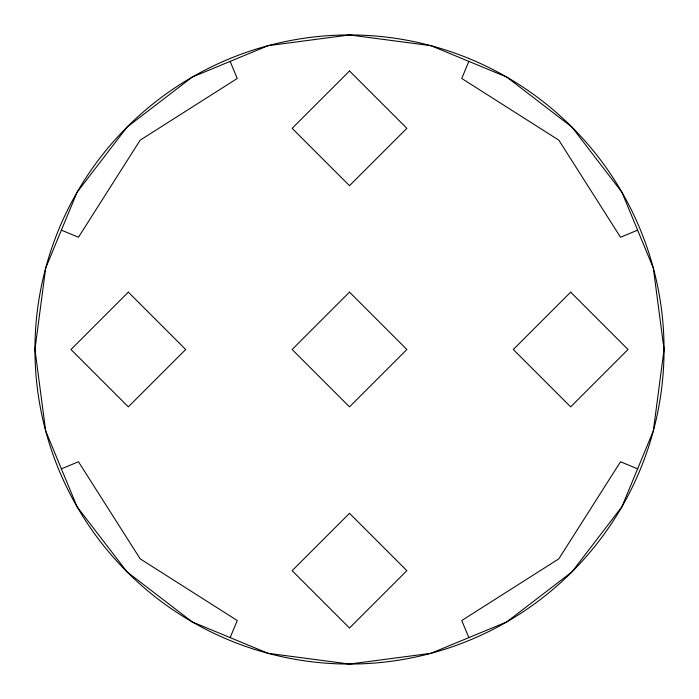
<?xml version="1.0" encoding="UTF-8"?>
<svg xmlns="http://www.w3.org/2000/svg" width="699" height="699" viewBox="0 0 699 699"><rect width="100%" height="100%" fill="white"/><g stroke="black" fill="none" stroke-linecap="round" stroke-linejoin="round"><path stroke-width="1.05" d="M230.154 637.619L237.241 620.529L140.167 558.833L78.471 461.759L61.381 468.846M468.846 61.381L461.759 78.471L558.833 140.167L620.529 237.241L637.619 230.154M61.381 230.154L78.471 237.241L140.167 140.167L237.241 78.471L230.154 61.381M637.619 468.846L620.529 461.759L558.833 558.833L461.759 620.529L468.846 637.619M45.671 268.093L34.95 349.5L45.671 430.907L77.091 506.775L127.078 571.922L192.225 621.909L268.093 653.329L349.5 664.05L430.907 653.329L506.775 621.909L571.922 571.922L621.909 506.775L653.329 430.907L664.05 349.5L653.329 268.093L621.909 192.225L571.922 127.078L506.775 77.091L430.907 45.671L349.5 34.95L268.093 45.671L192.225 77.091L127.078 127.078L77.091 192.225L45.671 268.093M128.328 292.138L70.975 349.5L128.328 406.862L185.689 349.5L128.328 292.138M349.5 70.975L292.138 128.328L349.5 185.689L406.862 128.328L349.5 70.975M349.5 292.138L292.138 349.5L349.5 406.862L406.862 349.5L349.5 292.138M349.5 513.311L292.138 570.672L349.5 628.025L406.862 570.672L349.5 513.311M570.672 292.138L513.311 349.5L570.672 406.862L628.025 349.5L570.672 292.138M192.225 621.909A314.55 314.55 0 0 0 664.05 349.5A314.55 314.55 0 0 0 192.225 77.091A314.55 314.55 0 0 0 192.225 621.909"/></g></svg>
